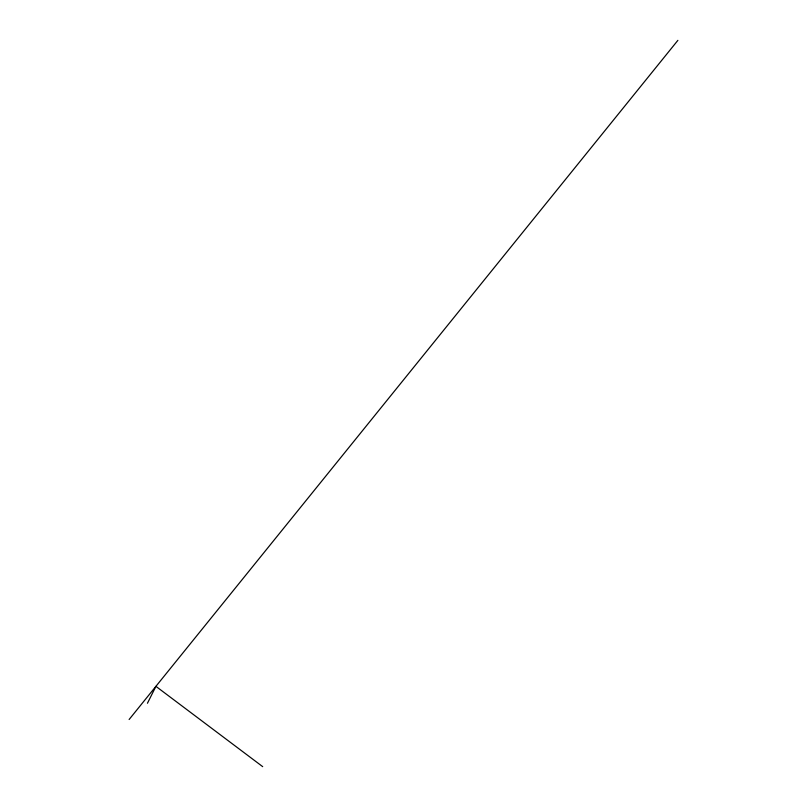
<?xml version="1.0" encoding="UTF-8"?>
<svg xmlns="http://www.w3.org/2000/svg" width="807" height="807" viewBox="0 0 807 807"><rect width="100%" height="100%" fill="white"/><g stroke="black" fill="none" stroke-linecap="round" stroke-linejoin="round"><path stroke-width="1.21" d="M147.449 703.25L155.922 686.343L262.699 766.65M129.12 719.501L677.88 40.35"/></g></svg>
